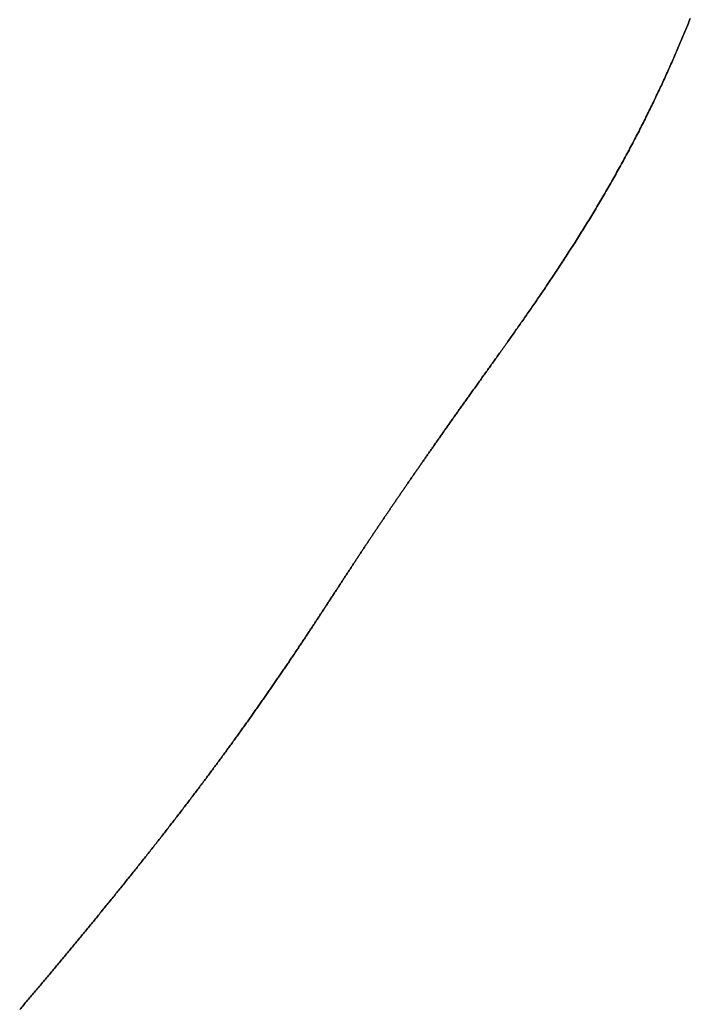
# Model space of a CAD drawing. Header units: inches. Extents: x 130170 to 284068, y 377793 to 804530.
# Drawn here: x 258589.3 to 258656.9, y 737567.2 to 737667 of the extents above; entities that cross this region are included whole.
import ezdxf

# ---------------------------------------------------------------- set-up
doc = ezdxf.new("R2010")
doc.units = ezdxf.units.IN
doc.header["$MEASUREMENT"] = 0
doc.layers.add('muni_il', color=7, linetype='Continuous')

msp = doc.modelspace()

# ---------------------------------------------------------------- linework, layer by layer
at = {"layer": 'muni_il'}
for points in [[(258589.285, 737567.15), (258589.383, 737567.267), (258589.481, 737567.384), (258589.579, 737567.501), (258589.677, 737567.618), (258589.775, 737567.736), (258589.874, 737567.853), (258589.972, 737567.971), (258590.071, 737568.089), (258590.17, 737568.206), (258590.269, 737568.324), (258590.368, 737568.442), (258590.467, 737568.561), (258590.566, 737568.679), (258590.666, 737568.797), (258590.765, 737568.916), (258590.864, 737569.034), (258590.964, 737569.153), (258591.064, 737569.272), (258591.164, 737569.391), (258591.264, 737569.51), (258591.363, 737569.629), (258591.463, 737569.749), (258591.564, 737569.868), (258591.664, 737569.987), (258591.764, 737570.107), (258591.864, 737570.227), (258591.965, 737570.346), (258592.065, 737570.466), (258592.166, 737570.586), (258592.266, 737570.706), (258592.367, 737570.827), (258592.468, 737570.947), (258592.569, 737571.067), (258592.669, 737571.188), (258592.77, 737571.308), (258592.871, 737571.429), (258592.972, 737571.55), (258593.073, 737571.67), (258593.174, 737571.791), (258593.275, 737571.912), (258593.376, 737572.033), (258593.477, 737572.154), (258593.578, 737572.275), (258593.679, 737572.396), (258593.781, 737572.518), (258593.882, 737572.639), (258593.983, 737572.76), (258594.084, 737572.882), (258594.185, 737573.003), (258594.286, 737573.125), (258594.387, 737573.246), (258594.489, 737573.368), (258594.59, 737573.489), (258594.691, 737573.611), (258594.792, 737573.733), (258594.893, 737573.854), (258594.994, 737573.976), (258595.095, 737574.098), (258595.196, 737574.22), (258595.297, 737574.342), (258595.398, 737574.464), (258595.499, 737574.585), (258595.6, 737574.707), (258595.701, 737574.829), (258595.801, 737574.951), (258595.902, 737575.073), (258596.003, 737575.195), (258596.103, 737575.317), (258596.204, 737575.439), (258596.304, 737575.561), (258596.405, 737575.683), (258596.505, 737575.805), (258596.606, 737575.927), (258596.706, 737576.048), (258596.806, 737576.17), (258596.906, 737576.292), (258597.006, 737576.414), (258597.106, 737576.536), (258597.206, 737576.658), (258597.306, 737576.779), (258597.405, 737576.901), (258597.505, 737577.023), (258597.604, 737577.144), (258597.704, 737577.266), (258597.803, 737577.388), (258597.902, 737577.509), (258598.001, 737577.631), (258598.1, 737577.752), (258598.199, 737577.873), (258598.298, 737577.995), (258598.397, 737578.116), (258598.495, 737578.237), (258598.594, 737578.358), (258598.692, 737578.479), (258598.79, 737578.6), (258598.888, 737578.721), (258598.986, 737578.842), (258599.084, 737578.963), (258599.182, 737579.084), (258599.279, 737579.204), (258599.377, 737579.325), (258599.474, 737579.445), (258599.571, 737579.566), (258599.668, 737579.686), (258599.765, 737579.807), (258599.862, 737579.927), (258599.959, 737580.047), (258600.055, 737580.167), (258600.151, 737580.287), (258600.248, 737580.406), (258600.344, 737580.526), (258600.44, 737580.646), (258600.535, 737580.765), (258600.631, 737580.885), (258600.726, 737581.004), (258600.822, 737581.123), (258600.917, 737581.242), (258601.012, 737581.361), (258601.107, 737581.48), (258601.201, 737581.599), (258601.296, 737581.717), (258601.39, 737581.836), (258601.484, 737581.954), (258601.578, 737582.073), (258601.672, 737582.191), (258601.766, 737582.309), (258601.859, 737582.427), (258601.953, 737582.545), (258602.046, 737582.662), (258602.139, 737582.78), (258602.232, 737582.897), (258602.325, 737583.015), (258602.417, 737583.132), (258602.51, 737583.249), (258602.602, 737583.366), (258602.694, 737583.483), (258602.786, 737583.6), (258602.877, 737583.716), (258602.969, 737583.833), (258603.06, 737583.949), (258603.151, 737584.065), (258603.242, 737584.181), (258603.333, 737584.297), (258603.424, 737584.413), (258603.514, 737584.528), (258603.604, 737584.644), (258603.695, 737584.759), (258603.785, 737584.875), (258603.874, 737584.99), (258603.964, 737585.105), (258604.053, 737585.22), (258604.143, 737585.334), (258604.232, 737585.449), (258604.321, 737585.563), (258604.409, 737585.678), (258604.498, 737585.792), (258604.586, 737585.906), (258604.674, 737586.02), (258604.762, 737586.134), (258604.85, 737586.247), (258604.938, 737586.361), (258605.025, 737586.474), (258605.113, 737586.587), (258605.2, 737586.7), (258605.287, 737586.813), (258605.374, 737586.926), (258605.46, 737587.039), (258605.547, 737587.151), (258605.633, 737587.264), (258605.719, 737587.376), (258605.805, 737587.488), (258605.891, 737587.6), (258605.976, 737587.712), (258606.062, 737587.824), (258606.147, 737587.936), (258606.232, 737588.047), (258606.317, 737588.159), (258606.402, 737588.27), (258606.486, 737588.381), (258606.571, 737588.492), (258606.655, 737588.603), (258606.739, 737588.714), (258606.823, 737588.824), (258606.907, 737588.935), (258606.99, 737589.045), (258607.074, 737589.155), (258607.157, 737589.265), (258607.24, 737589.375), (258607.323, 737589.485), (258607.406, 737589.595), (258607.488, 737589.704), (258607.571, 737589.814), (258607.653, 737589.923), (258607.735, 737590.033), (258607.817, 737590.142), (258607.899, 737590.251), (258607.98, 737590.36), (258608.062, 737590.468), (258608.143, 737590.577), (258608.224, 737590.685), (258608.305, 737590.794), (258608.386, 737590.902), (258608.467, 737591.01), (258608.547, 737591.118), (258608.628, 737591.226), (258608.708, 737591.334), (258608.788, 737591.442), (258608.868, 737591.549), (258608.947, 737591.657), (258609.027, 737591.764), (258609.106, 737591.872), (258609.186, 737591.979), (258609.265, 737592.086), (258609.344, 737592.193), (258609.422, 737592.299), (258609.501, 737592.406), (258609.58, 737592.513), (258609.658, 737592.619), (258609.736, 737592.726), (258609.814, 737592.832), (258609.892, 737592.938), (258609.97, 737593.044), (258610.047, 737593.15), (258610.125, 737593.256), (258610.202, 737593.362), (258610.279, 737593.467), (258610.356, 737593.573), (258610.433, 737593.678), (258610.51, 737593.784), (258610.586, 737593.889), (258610.663, 737593.994), (258610.739, 737594.099), (258610.815, 737594.204), (258610.891, 737594.308), (258610.967, 737594.413), (258611.043, 737594.518), (258611.118, 737594.622), (258611.194, 737594.727), (258611.269, 737594.831), (258611.344, 737594.935), (258611.419, 737595.039), (258611.494, 737595.143), (258611.569, 737595.247), (258611.643, 737595.351), (258611.717, 737595.454), (258611.792, 737595.558), (258611.866, 737595.661), (258611.94, 737595.764), (258612.014, 737595.868), (258612.087, 737595.971), (258612.161, 737596.074), (258612.234, 737596.177), (258612.307, 737596.28), (258612.38, 737596.382), (258612.453, 737596.485), (258612.526, 737596.587), (258612.599, 737596.69), (258612.671, 737596.792), (258612.744, 737596.894), (258612.816, 737596.996), (258612.888, 737597.098), (258612.96, 737597.2), (258613.032, 737597.301), (258613.103, 737597.403), (258613.175, 737597.505), (258613.246, 737597.606), (258613.317, 737597.707), (258613.388, 737597.808), (258613.459, 737597.909), (258613.53, 737598.01), (258613.601, 737598.111), (258613.671, 737598.212), (258613.741, 737598.312), (258613.812, 737598.413), (258613.882, 737598.513), (258613.951, 737598.613), (258614.021, 737598.713), (258614.091, 737598.813), (258614.16, 737598.913), (258614.23, 737599.012), (258614.299, 737599.112), (258614.368, 737599.212), (258614.436, 737599.311), (258614.505, 737599.41), (258614.574, 737599.509), (258614.642, 737599.608), (258614.71, 737599.707), (258614.778, 737599.806), (258614.846, 737599.904), (258614.914, 737600.002), (258614.982, 737600.101), (258615.049, 737600.199), (258615.116, 737600.297), (258615.184, 737600.395), (258615.251, 737600.492), (258615.318, 737600.59), (258615.384, 737600.687), (258615.451, 737600.785), (258615.517, 737600.882), (258615.583, 737600.979), (258615.65, 737601.076), (258615.716, 737601.172), (258615.781, 737601.269), (258615.847, 737601.365), (258615.913, 737601.462), (258615.978, 737601.558), (258616.043, 737601.654), (258616.108, 737601.75), (258616.173, 737601.845), (258616.237, 737601.941), (258616.302, 737602.036), (258616.366, 737602.131), (258616.431, 737602.226), (258616.495, 737602.321), (258616.559, 737602.416), (258616.622, 737602.51), (258616.686, 737602.605), (258616.749, 737602.699), (258616.813, 737602.793), (258616.876, 737602.887), (258616.939, 737602.98), (258617.002, 737603.074), (258617.064, 737603.167), (258617.127, 737603.261), (258617.189, 737603.354), (258617.251, 737603.446), (258617.313, 737603.539), (258617.375, 737603.632), (258617.437, 737603.724), (258617.498, 737603.816), (258617.56, 737603.908), (258617.621, 737604), (258617.682, 737604.091), (258617.743, 737604.183), (258617.803, 737604.274), (258617.864, 737604.365), (258617.924, 737604.456), (258617.985, 737604.547), (258618.045, 737604.637), (258618.105, 737604.727), (258618.164, 737604.818), (258618.224, 737604.908), (258618.284, 737604.997), (258618.343, 737605.087), (258618.402, 737605.176), (258618.461, 737605.265), (258618.52, 737605.354), (258618.579, 737605.443), (258618.637, 737605.532), (258618.695, 737605.62), (258618.754, 737605.709), (258618.812, 737605.797), (258618.87, 737605.885), (258618.927, 737605.972), (258618.985, 737606.06), (258619.042, 737606.147), (258619.1, 737606.234), (258619.157, 737606.321), (258619.214, 737606.408), (258619.27, 737606.494), (258619.327, 737606.58), (258619.384, 737606.667), (258619.44, 737606.752), (258619.496, 737606.838), (258619.552, 737606.924), (258619.608, 737607.009), (258619.664, 737607.094), (258619.72, 737607.179), (258619.775, 737607.264), (258619.831, 737607.349), (258619.886, 737607.433), (258619.941, 737607.517), (258619.996, 737607.601), (258620.051, 737607.685), (258620.105, 737607.768), (258620.16, 737607.852), (258620.214, 737607.935), (258620.268, 737608.018), (258620.322, 737608.101), (258620.376, 737608.183), (258620.43, 737608.266), (258620.484, 737608.348), (258620.537, 737608.43), (258620.591, 737608.512), (258620.644, 737608.594), (258620.697, 737608.675), (258620.75, 737608.756), (258620.803, 737608.838), (258620.856, 737608.919), (258620.909, 737608.999), (258620.961, 737609.08), (258621.014, 737609.16), (258621.066, 737609.24), (258621.118, 737609.32), (258621.17, 737609.4), (258621.222, 737609.48), (258621.274, 737609.559), (258621.326, 737609.639), (258621.377, 737609.718), (258621.429, 737609.796), (258621.48, 737609.875), (258621.531, 737609.954), (258621.582, 737610.032), (258621.633, 737610.111), (258621.684, 737610.189), (258621.735, 737610.266), (258621.786, 737610.344), (258621.837, 737610.422), (258621.887, 737610.499), (258621.938, 737610.576), (258621.988, 737610.653), (258622.038, 737610.73), (258622.088, 737610.807), (258622.138, 737610.884), (258622.188, 737610.96), (258622.238, 737611.036), (258622.288, 737611.112), (258622.337, 737611.188), (258622.387, 737611.264), (258622.436, 737611.34), (258622.486, 737611.415), (258622.535, 737611.491), (258622.584, 737611.566), (258622.634, 737611.641), (258622.683, 737611.716), (258622.732, 737611.791), (258622.781, 737611.866), (258622.83, 737611.94), (258622.878, 737612.014), (258622.927, 737612.089), (258622.976, 737612.163), (258623.024, 737612.237), (258623.073, 737612.311), (258623.121, 737612.384), (258623.17, 737612.458), (258623.218, 737612.532), (258623.266, 737612.605), (258623.315, 737612.678), (258623.363, 737612.751), (258623.411, 737612.824), (258623.459, 737612.897), (258623.507, 737612.97), (258623.555, 737613.043), (258623.603, 737613.115), (258623.651, 737613.188), (258623.698, 737613.26), (258623.746, 737613.332), (258623.794, 737613.405), (258623.842, 737613.477), (258623.889, 737613.549), (258623.937, 737613.621), (258623.985, 737613.692), (258624.032, 737613.764), (258624.08, 737613.836), (258624.127, 737613.907), (258624.174, 737613.979), (258624.222, 737614.05), (258624.269, 737614.121), (258624.316, 737614.193), (258624.364, 737614.264), (258624.411, 737614.335), (258624.458, 737614.406), (258624.506, 737614.477), (258624.553, 737614.548), (258624.6, 737614.618), (258624.647, 737614.689), (258624.695, 737614.76), (258624.742, 737614.83), (258624.789, 737614.901), (258624.836, 737614.971), (258624.883, 737615.042), (258624.93, 737615.112), (258624.977, 737615.183), (258625.024, 737615.253), (258625.072, 737615.323), (258625.119, 737615.393), (258625.166, 737615.464), (258625.213, 737615.534), (258625.26, 737615.604), (258625.307, 737615.674), (258625.354, 737615.744), (258625.401, 737615.814), (258625.448, 737615.884), (258625.495, 737615.954), (258625.543, 737616.024), (258625.59, 737616.094), (258625.637, 737616.163), (258625.684, 737616.233), (258625.731, 737616.303), (258625.778, 737616.373), (258625.825, 737616.443), (258625.873, 737616.512), (258625.92, 737616.582), (258625.967, 737616.652), (258626.014, 737616.722), (258626.062, 737616.792), (258626.109, 737616.861), (258626.156, 737616.931), (258626.204, 737617.001), (258626.251, 737617.071), (258626.298, 737617.141), (258626.346, 737617.21), (258626.393, 737617.28), (258626.441, 737617.35), (258626.488, 737617.42), (258626.536, 737617.49), (258626.583, 737617.56), (258626.631, 737617.63), (258626.679, 737617.699), (258626.726, 737617.769), (258626.774, 737617.839), (258626.822, 737617.909), (258626.87, 737617.979), (258626.917, 737618.049), (258626.965, 737618.12), (258627.013, 737618.19), (258627.061, 737618.26), (258627.109, 737618.33), (258627.157, 737618.4), (258627.205, 737618.471), (258627.253, 737618.541), (258627.302, 737618.611), (258627.35, 737618.682), (258627.398, 737618.752), (258627.447, 737618.823), (258627.495, 737618.893), (258627.544, 737618.964), (258627.592, 737619.035), (258627.641, 737619.106), (258627.689, 737619.176), (258627.738, 737619.247), (258627.787, 737619.318), (258627.836, 737619.389), (258627.885, 737619.46), (258627.934, 737619.532), (258627.983, 737619.603), (258628.032, 737619.674), (258628.081, 737619.746), (258628.13, 737619.817), (258628.179, 737619.889), (258628.229, 737619.96), (258628.278, 737620.032), (258628.328, 737620.104), (258628.377, 737620.176), (258628.427, 737620.248), (258628.477, 737620.32), (258628.527, 737620.392), (258628.577, 737620.465), (258628.627, 737620.537), (258628.677, 737620.61), (258628.727, 737620.682), (258628.777, 737620.755), (258628.827, 737620.828), (258628.878, 737620.901), (258628.928, 737620.974), (258628.979, 737621.047), (258629.03, 737621.12), (258629.08, 737621.194), (258629.131, 737621.267), (258629.182, 737621.341), (258629.233, 737621.415), (258629.285, 737621.489), (258629.336, 737621.563), (258629.387, 737621.637), (258629.439, 737621.711), (258629.49, 737621.785), (258629.542, 737621.86), (258629.594, 737621.935), (258629.646, 737622.01), (258629.698, 737622.085), (258629.75, 737622.16), (258629.802, 737622.235), (258629.855, 737622.311), (258629.907, 737622.386), (258629.96, 737622.462), (258630.013, 737622.538), (258630.065, 737622.614), (258630.118, 737622.69), (258630.172, 737622.766), (258630.225, 737622.843), (258630.278, 737622.92), (258630.332, 737622.997), (258630.386, 737623.073), (258630.439, 737623.151), (258630.493, 737623.228), (258630.547, 737623.306), (258630.602, 737623.384), (258630.656, 737623.461), (258630.71, 737623.54), (258630.765, 737623.618), (258630.82, 737623.696), (258630.875, 737623.775), (258630.93, 737623.854), (258630.985, 737623.933), (258631.041, 737624.012), (258631.096, 737624.092), (258631.152, 737624.171), (258631.208, 737624.251), (258631.264, 737624.332), (258631.32, 737624.412), (258631.376, 737624.492), (258631.433, 737624.573), (258631.49, 737624.654), (258631.547, 737624.735), (258631.604, 737624.817), (258631.661, 737624.898), (258631.719, 737624.98), (258631.776, 737625.062), (258631.834, 737625.145), (258631.892, 737625.227), (258631.95, 737625.31), (258632.009, 737625.393), (258632.067, 737625.477), (258632.126, 737625.56), (258632.185, 737625.644), (258632.244, 737625.728), (258632.303, 737625.812), (258632.363, 737625.897), (258632.423, 737625.982), (258632.483, 737626.067), (258632.543, 737626.152), (258632.603, 737626.238), (258632.664, 737626.324), (258632.725, 737626.41), (258632.786, 737626.497), (258632.847, 737626.583), (258632.909, 737626.671), (258632.971, 737626.758), (258633.033, 737626.846), (258633.095, 737626.933), (258633.157, 737627.022), (258633.22, 737627.11), (258633.283, 737627.199), (258633.346, 737627.288), (258633.41, 737627.378), (258633.473, 737627.468), (258633.537, 737627.558), (258633.602, 737627.648), (258633.666, 737627.739), (258633.731, 737627.83), (258633.796, 737627.922), (258633.861, 737628.013), (258633.926, 737628.105), (258633.992, 737628.198), (258634.058, 737628.291), (258634.124, 737628.384), (258634.191, 737628.477), (258634.258, 737628.571), (258634.325, 737628.665), (258634.392, 737628.76), (258634.46, 737628.855), (258634.528, 737628.95), (258634.596, 737629.046), (258634.665, 737629.142), (258634.734, 737629.239), (258634.803, 737629.335), (258634.872, 737629.433), (258634.942, 737629.53), (258635.012, 737629.628), (258635.082, 737629.727), (258635.153, 737629.826), (258635.224, 737629.925), (258635.295, 737630.025), (258635.366, 737630.125), (258635.438, 737630.225), (258635.511, 737630.326), (258635.583, 737630.427), (258635.656, 737630.529), (258635.729, 737630.631), (258635.802, 737630.734), (258635.876, 737630.837), (258635.95, 737630.941), (258636.025, 737631.045), (258636.1, 737631.149), (258636.175, 737631.254), (258636.25, 737631.36), (258636.326, 737631.466), (258636.402, 737631.572), (258636.478, 737631.679), (258636.555, 737631.786), (258636.632, 737631.894), (258636.71, 737632.002), (258636.788, 737632.111), (258636.866, 737632.22), (258636.944, 737632.33), (258637.023, 737632.44), (258637.102, 737632.551), (258637.182, 737632.662), (258637.261, 737632.774), (258637.342, 737632.886), (258637.422, 737632.999), (258637.503, 737633.113), (258637.585, 737633.226), (258637.666, 737633.341), (258637.748, 737633.456), (258637.83, 737633.571), (258637.913, 737633.687), (258637.996, 737633.804), (258638.08, 737633.921), (258638.163, 737634.039), (258638.247, 737634.157), (258638.332, 737634.276), (258638.417, 737634.395), (258638.502, 737634.515), (258638.587, 737634.636), (258638.673, 737634.757), (258638.759, 737634.879), (258638.846, 737635.001), (258638.933, 737635.124), (258639.02, 737635.247), (258639.107, 737635.371), (258639.196, 737635.496), (258639.284, 737635.621), (258639.372, 737635.747), (258639.461, 737635.873), (258639.551, 737636), (258639.64, 737636.128), (258639.73, 737636.256), (258639.821, 737636.385), (258639.911, 737636.515), (258640.002, 737636.645), (258640.094, 737636.775), (258640.185, 737636.907), (258640.277, 737637.038), (258640.37, 737637.171), (258640.462, 737637.304), (258640.555, 737637.438), (258640.649, 737637.572), (258640.742, 737637.707), (258640.836, 737637.843), (258640.93, 737637.979), (258641.025, 737638.116), (258641.12, 737638.254), (258641.215, 737638.392), (258641.31, 737638.53), (258641.406, 737638.67), (258641.502, 737638.81), (258641.598, 737638.95), (258641.694, 737639.092), (258641.791, 737639.234), (258641.888, 737639.376), (258641.986, 737639.519), (258642.083, 737639.663), (258642.181, 737639.807), (258642.279, 737639.952), (258642.377, 737640.098), (258642.476, 737640.244), (258642.575, 737640.391), (258642.674, 737640.538), (258642.773, 737640.686), (258642.873, 737640.835), (258642.972, 737640.984), (258643.072, 737641.134), (258643.172, 737641.285), (258643.272, 737641.436), (258643.373, 737641.587), (258643.474, 737641.74), (258643.575, 737641.893), (258643.676, 737642.046), (258643.777, 737642.2), (258643.878, 737642.354), (258643.98, 737642.51), (258644.081, 737642.665), (258644.183, 737642.822), (258644.285, 737642.978), (258644.387, 737643.136), (258644.489, 737643.294), (258644.591, 737643.452), (258644.694, 737643.611), (258644.796, 737643.771), (258644.898, 737643.931), (258645.001, 737644.091), (258645.104, 737644.252), (258645.206, 737644.414), (258645.309, 737644.576), (258645.412, 737644.739), (258645.515, 737644.901), (258645.618, 737645.065), (258645.721, 737645.229), (258645.824, 737645.393), (258645.927, 737645.558), (258646.03, 737645.724), (258646.133, 737645.889), (258646.236, 737646.056), (258646.338, 737646.222), (258646.441, 737646.389), (258646.544, 737646.557), (258646.647, 737646.725), (258646.75, 737646.893), (258646.852, 737647.061), (258646.955, 737647.23), (258647.057, 737647.4), (258647.16, 737647.569), (258647.262, 737647.739), (258647.364, 737647.91), (258647.466, 737648.08), (258647.568, 737648.251), (258647.67, 737648.422), (258647.772, 737648.594), (258647.873, 737648.766), (258647.974, 737648.938), (258648.076, 737649.11), (258648.177, 737649.283), (258648.277, 737649.456), (258648.378, 737649.629), (258648.479, 737649.802), (258648.579, 737649.975), (258648.679, 737650.149), (258648.779, 737650.323), (258648.878, 737650.497), (258648.977, 737650.671), (258649.076, 737650.845), (258649.175, 737651.02), (258649.274, 737651.194), (258649.372, 737651.369), (258649.47, 737651.544), (258649.568, 737651.719), (258649.665, 737651.893), (258649.762, 737652.068), (258649.859, 737652.244), (258649.956, 737652.419), (258650.052, 737652.594), (258650.148, 737652.769), (258650.243, 737652.944), (258650.338, 737653.119), (258650.433, 737653.294), (258650.528, 737653.469), (258650.622, 737653.645), (258650.716, 737653.82), (258650.809, 737653.995), (258650.902, 737654.17), (258650.995, 737654.344), (258651.087, 737654.519), (258651.179, 737654.694), (258651.271, 737654.868), (258651.362, 737655.043), (258651.453, 737655.217), (258651.543, 737655.391), (258651.633, 737655.565), (258651.723, 737655.739), (258651.812, 737655.913), (258651.9, 737656.086), (258651.989, 737656.26), (258652.076, 737656.433), (258652.164, 737656.606), (258652.251, 737656.779), (258652.337, 737656.951), (258652.423, 737657.124), (258652.509, 737657.295), (258652.594, 737657.467), (258652.679, 737657.639), (258652.763, 737657.81), (258652.847, 737657.981), (258652.931, 737658.152), (258653.014, 737658.323), (258653.096, 737658.493), (258653.179, 737658.663), (258653.26, 737658.832), (258653.341, 737659.002), (258653.422, 737659.171), (258653.503, 737659.34), (258653.582, 737659.508), (258653.662, 737659.676), (258653.741, 737659.844), (258653.819, 737660.011), (258653.897, 737660.179), (258653.975, 737660.345), (258654.052, 737660.512), (258654.129, 737660.678), (258654.206, 737660.844), (258654.282, 737661.009), (258654.357, 737661.174), (258654.432, 737661.339), (258654.507, 737661.504), (258654.581, 737661.668), (258654.655, 737661.832), (258654.728, 737661.995), (258654.801, 737662.158), (258654.874, 737662.321), (258654.946, 737662.484), (258655.018, 737662.646), (258655.089, 737662.807), (258655.16, 737662.969), (258655.231, 737663.13), (258655.301, 737663.291), (258655.371, 737663.452), (258655.44, 737663.612), (258655.51, 737663.772), (258655.578, 737663.931), (258655.647, 737664.091), (258655.715, 737664.25), (258655.783, 737664.408), (258655.85, 737664.567), (258655.917, 737664.725), (258655.984, 737664.883), (258656.05, 737665.04), (258656.116, 737665.198), (258656.182, 737665.355), (258656.247, 737665.512), (258656.312, 737665.668), (258656.377, 737665.825), (258656.442, 737665.981), (258656.506, 737666.137), (258656.57, 737666.293), (258656.634, 737666.448), (258656.697, 737666.604), (258656.76, 737666.759), (258656.823, 737666.914), (258656.886, 737667.069)], [(258656.886, 737667.069), (258656.823, 737666.914), (258656.76, 737666.759), (258656.697, 737666.604), (258656.634, 737666.448), (258656.57, 737666.293), (258656.506, 737666.137), (258656.442, 737665.981), (258656.377, 737665.825), (258656.312, 737665.668), (258656.247, 737665.512), (258656.182, 737665.355), (258656.116, 737665.198), (258656.05, 737665.04), (258655.984, 737664.883), (258655.917, 737664.725), (258655.85, 737664.567), (258655.783, 737664.408), (258655.715, 737664.25), (258655.647, 737664.091), (258655.578, 737663.931), (258655.51, 737663.772), (258655.44, 737663.612), (258655.371, 737663.452), (258655.301, 737663.291), (258655.231, 737663.13), (258655.16, 737662.969), (258655.089, 737662.807), (258655.018, 737662.646), (258654.946, 737662.484), (258654.874, 737662.321), (258654.801, 737662.158), (258654.728, 737661.995), (258654.655, 737661.832), (258654.581, 737661.668), (258654.507, 737661.504), (258654.432, 737661.339), (258654.357, 737661.174), (258654.282, 737661.009), (258654.206, 737660.844), (258654.129, 737660.678), (258654.052, 737660.512), (258653.975, 737660.345), (258653.897, 737660.179), (258653.819, 737660.011), (258653.741, 737659.844), (258653.662, 737659.676), (258653.582, 737659.508), (258653.503, 737659.34), (258653.422, 737659.171), (258653.341, 737659.002), (258653.26, 737658.832), (258653.179, 737658.663), (258653.096, 737658.493), (258653.014, 737658.323), (258652.931, 737658.152), (258652.847, 737657.981), (258652.763, 737657.81), (258652.679, 737657.639), (258652.594, 737657.467), (258652.509, 737657.295), (258652.423, 737657.124), (258652.337, 737656.951), (258652.251, 737656.779), (258652.164, 737656.606), (258652.076, 737656.433), (258651.989, 737656.26), (258651.9, 737656.086), (258651.812, 737655.913), (258651.723, 737655.739), (258651.633, 737655.565), (258651.543, 737655.391), (258651.453, 737655.217), (258651.362, 737655.043), (258651.271, 737654.868), (258651.179, 737654.694), (258651.087, 737654.519), (258650.995, 737654.344), (258650.902, 737654.17), (258650.809, 737653.995), (258650.716, 737653.82), (258650.622, 737653.645), (258650.528, 737653.469), (258650.433, 737653.294), (258650.338, 737653.119), (258650.243, 737652.944), (258650.148, 737652.769), (258650.052, 737652.594), (258649.956, 737652.419), (258649.859, 737652.244), (258649.762, 737652.068), (258649.665, 737651.893), (258649.568, 737651.719), (258649.47, 737651.544), (258649.372, 737651.369), (258649.274, 737651.194), (258649.175, 737651.02), (258649.076, 737650.845), (258648.977, 737650.671), (258648.878, 737650.497), (258648.779, 737650.323), (258648.679, 737650.149), (258648.579, 737649.975), (258648.479, 737649.802), (258648.378, 737649.629), (258648.277, 737649.456), (258648.177, 737649.283), (258648.076, 737649.11), (258647.974, 737648.938), (258647.873, 737648.766), (258647.772, 737648.594), (258647.67, 737648.422), (258647.568, 737648.251), (258647.466, 737648.08), (258647.364, 737647.91), (258647.262, 737647.739), (258647.16, 737647.569), (258647.057, 737647.4), (258646.955, 737647.23), (258646.852, 737647.061), (258646.75, 737646.893), (258646.647, 737646.725), (258646.544, 737646.557), (258646.441, 737646.389), (258646.338, 737646.222), (258646.236, 737646.056), (258646.133, 737645.889), (258646.03, 737645.724), (258645.927, 737645.558), (258645.824, 737645.393), (258645.721, 737645.229), (258645.618, 737645.065), (258645.515, 737644.901), (258645.412, 737644.739), (258645.309, 737644.576), (258645.206, 737644.414), (258645.104, 737644.252), (258645.001, 737644.091), (258644.898, 737643.931), (258644.796, 737643.771), (258644.694, 737643.611), (258644.591, 737643.452), (258644.489, 737643.294), (258644.387, 737643.136), (258644.285, 737642.978), (258644.183, 737642.822), (258644.081, 737642.665), (258643.98, 737642.51), (258643.878, 737642.354), (258643.777, 737642.2), (258643.676, 737642.046), (258643.575, 737641.893), (258643.474, 737641.74), (258643.373, 737641.587), (258643.272, 737641.436), (258643.172, 737641.285), (258643.072, 737641.134), (258642.972, 737640.984), (258642.873, 737640.835), (258642.773, 737640.686), (258642.674, 737640.538), (258642.575, 737640.391), (258642.476, 737640.244), (258642.377, 737640.098), (258642.279, 737639.952), (258642.181, 737639.807), (258642.083, 737639.663), (258641.986, 737639.519), (258641.888, 737639.376), (258641.791, 737639.234), (258641.694, 737639.092), (258641.598, 737638.95), (258641.502, 737638.81), (258641.406, 737638.67), (258641.31, 737638.53), (258641.215, 737638.392), (258641.12, 737638.254), (258641.025, 737638.116), (258640.93, 737637.979), (258640.836, 737637.843), (258640.742, 737637.707), (258640.649, 737637.572), (258640.555, 737637.438), (258640.462, 737637.304), (258640.37, 737637.171), (258640.277, 737637.038), (258640.185, 737636.907), (258640.094, 737636.775), (258640.002, 737636.645), (258639.911, 737636.515), (258639.821, 737636.385), (258639.73, 737636.256), (258639.64, 737636.128), (258639.551, 737636), (258639.461, 737635.873), (258639.372, 737635.747), (258639.284, 737635.621), (258639.196, 737635.496), (258639.107, 737635.371), (258639.02, 737635.247), (258638.933, 737635.124), (258638.846, 737635.001), (258638.759, 737634.879), (258638.673, 737634.757), (258638.587, 737634.636), (258638.502, 737634.515), (258638.417, 737634.395), (258638.332, 737634.276), (258638.247, 737634.157), (258638.163, 737634.039), (258638.08, 737633.921), (258637.996, 737633.804), (258637.913, 737633.687), (258637.83, 737633.571), (258637.748, 737633.456), (258637.666, 737633.341), (258637.585, 737633.226), (258637.503, 737633.113), (258637.422, 737632.999), (258637.342, 737632.886), (258637.261, 737632.774), (258637.182, 737632.662), (258637.102, 737632.551), (258637.023, 737632.44), (258636.944, 737632.33), (258636.866, 737632.22), (258636.788, 737632.111), (258636.71, 737632.002), (258636.632, 737631.894), (258636.555, 737631.786), (258636.478, 737631.679), (258636.402, 737631.572), (258636.326, 737631.466), (258636.25, 737631.36), (258636.175, 737631.254), (258636.1, 737631.149), (258636.025, 737631.045), (258635.95, 737630.941), (258635.876, 737630.837), (258635.802, 737630.734), (258635.729, 737630.631), (258635.656, 737630.529), (258635.583, 737630.427), (258635.511, 737630.326), (258635.438, 737630.225), (258635.366, 737630.125), (258635.295, 737630.025), (258635.224, 737629.925), (258635.153, 737629.826), (258635.082, 737629.727), (258635.012, 737629.628), (258634.942, 737629.53), (258634.872, 737629.433), (258634.803, 737629.335), (258634.734, 737629.239), (258634.665, 737629.142), (258634.596, 737629.046), (258634.528, 737628.95), (258634.46, 737628.855), (258634.392, 737628.76), (258634.325, 737628.665), (258634.258, 737628.571), (258634.191, 737628.477), (258634.124, 737628.384), (258634.058, 737628.291), (258633.992, 737628.198), (258633.926, 737628.105), (258633.861, 737628.013), (258633.796, 737627.922), (258633.731, 737627.83), (258633.666, 737627.739), (258633.602, 737627.648), (258633.537, 737627.558), (258633.473, 737627.468), (258633.41, 737627.378), (258633.346, 737627.288), (258633.283, 737627.199), (258633.22, 737627.11), (258633.157, 737627.022), (258633.095, 737626.933), (258633.033, 737626.846), (258632.971, 737626.758), (258632.909, 737626.671), (258632.847, 737626.583), (258632.786, 737626.497), (258632.725, 737626.41), (258632.664, 737626.324), (258632.603, 737626.238), (258632.543, 737626.152), (258632.483, 737626.067), (258632.423, 737625.982), (258632.363, 737625.897), (258632.303, 737625.812), (258632.244, 737625.728), (258632.185, 737625.644), (258632.126, 737625.56), (258632.067, 737625.477), (258632.009, 737625.393), (258631.95, 737625.31), (258631.892, 737625.227), (258631.834, 737625.145), (258631.776, 737625.062), (258631.719, 737624.98), (258631.661, 737624.898), (258631.604, 737624.817), (258631.547, 737624.735), (258631.49, 737624.654), (258631.433, 737624.573), (258631.376, 737624.492), (258631.32, 737624.412), (258631.264, 737624.332), (258631.208, 737624.251), (258631.152, 737624.171), (258631.096, 737624.092), (258631.041, 737624.012), (258630.985, 737623.933), (258630.93, 737623.854), (258630.875, 737623.775), (258630.82, 737623.696), (258630.765, 737623.618), (258630.71, 737623.54), (258630.656, 737623.461), (258630.602, 737623.384), (258630.547, 737623.306), (258630.493, 737623.228), (258630.439, 737623.151), (258630.386, 737623.073), (258630.332, 737622.997), (258630.278, 737622.92), (258630.225, 737622.843), (258630.172, 737622.766), (258630.118, 737622.69), (258630.065, 737622.614), (258630.013, 737622.538), (258629.96, 737622.462), (258629.907, 737622.386), (258629.855, 737622.311), (258629.802, 737622.235), (258629.75, 737622.16), (258629.698, 737622.085), (258629.646, 737622.01), (258629.594, 737621.935), (258629.542, 737621.86), (258629.49, 737621.785), (258629.439, 737621.711), (258629.387, 737621.637), (258629.336, 737621.563), (258629.285, 737621.489), (258629.233, 737621.415), (258629.182, 737621.341), (258629.131, 737621.267), (258629.08, 737621.194), (258629.03, 737621.12), (258628.979, 737621.047), (258628.928, 737620.974), (258628.878, 737620.901), (258628.827, 737620.828), (258628.777, 737620.755), (258628.727, 737620.682), (258628.677, 737620.61), (258628.627, 737620.537), (258628.577, 737620.465), (258628.527, 737620.392), (258628.477, 737620.32), (258628.427, 737620.248), (258628.377, 737620.176), (258628.328, 737620.104), (258628.278, 737620.032), (258628.229, 737619.96), (258628.179, 737619.889), (258628.13, 737619.817), (258628.081, 737619.746), (258628.032, 737619.674), (258627.983, 737619.603), (258627.934, 737619.532), (258627.885, 737619.46), (258627.836, 737619.389), (258627.787, 737619.318), (258627.738, 737619.247), (258627.689, 737619.176), (258627.641, 737619.106), (258627.592, 737619.035), (258627.544, 737618.964), (258627.495, 737618.893), (258627.447, 737618.823), (258627.398, 737618.752), (258627.35, 737618.682), (258627.302, 737618.611), (258627.253, 737618.541), (258627.205, 737618.471), (258627.157, 737618.4), (258627.109, 737618.33), (258627.061, 737618.26), (258627.013, 737618.19), (258626.965, 737618.12), (258626.917, 737618.049), (258626.87, 737617.979), (258626.822, 737617.909), (258626.774, 737617.839), (258626.726, 737617.769), (258626.679, 737617.699), (258626.631, 737617.63), (258626.583, 737617.56), (258626.536, 737617.49), (258626.488, 737617.42), (258626.441, 737617.35), (258626.393, 737617.28), (258626.346, 737617.21), (258626.298, 737617.141), (258626.251, 737617.071), (258626.204, 737617.001), (258626.156, 737616.931), (258626.109, 737616.861), (258626.062, 737616.792), (258626.014, 737616.722), (258625.967, 737616.652), (258625.92, 737616.582), (258625.873, 737616.512), (258625.825, 737616.443), (258625.778, 737616.373), (258625.731, 737616.303), (258625.684, 737616.233), (258625.637, 737616.163), (258625.59, 737616.094), (258625.543, 737616.024), (258625.495, 737615.954), (258625.448, 737615.884), (258625.401, 737615.814), (258625.354, 737615.744), (258625.307, 737615.674), (258625.26, 737615.604), (258625.213, 737615.534), (258625.166, 737615.464), (258625.119, 737615.393), (258625.072, 737615.323), (258625.024, 737615.253), (258624.977, 737615.183), (258624.93, 737615.112), (258624.883, 737615.042), (258624.836, 737614.971), (258624.789, 737614.901), (258624.742, 737614.83), (258624.695, 737614.76), (258624.647, 737614.689), (258624.6, 737614.618), (258624.553, 737614.548), (258624.506, 737614.477), (258624.458, 737614.406), (258624.411, 737614.335), (258624.364, 737614.264), (258624.316, 737614.193), (258624.269, 737614.121), (258624.222, 737614.05), (258624.174, 737613.979), (258624.127, 737613.907), (258624.08, 737613.836), (258624.032, 737613.764), (258623.985, 737613.692), (258623.937, 737613.621), (258623.889, 737613.549), (258623.842, 737613.477), (258623.794, 737613.405), (258623.746, 737613.332), (258623.698, 737613.26), (258623.651, 737613.188), (258623.603, 737613.115), (258623.555, 737613.043), (258623.507, 737612.97), (258623.459, 737612.897), (258623.411, 737612.824), (258623.363, 737612.751), (258623.315, 737612.678), (258623.266, 737612.605), (258623.218, 737612.532), (258623.17, 737612.458), (258623.121, 737612.384), (258623.073, 737612.311), (258623.024, 737612.237), (258622.976, 737612.163), (258622.927, 737612.089), (258622.878, 737612.014), (258622.83, 737611.94), (258622.781, 737611.866), (258622.732, 737611.791), (258622.683, 737611.716), (258622.634, 737611.641), (258622.584, 737611.566), (258622.535, 737611.491), (258622.486, 737611.415), (258622.436, 737611.34), (258622.387, 737611.264), (258622.337, 737611.188), (258622.288, 737611.112), (258622.238, 737611.036), (258622.188, 737610.96), (258622.138, 737610.884), (258622.088, 737610.807), (258622.038, 737610.73), (258621.988, 737610.653), (258621.938, 737610.576), (258621.887, 737610.499), (258621.837, 737610.422), (258621.786, 737610.344), (258621.735, 737610.266), (258621.684, 737610.189), (258621.633, 737610.111), (258621.582, 737610.032), (258621.531, 737609.954), (258621.48, 737609.875), (258621.429, 737609.796), (258621.377, 737609.718), (258621.326, 737609.639), (258621.274, 737609.559), (258621.222, 737609.48), (258621.17, 737609.4), (258621.118, 737609.32), (258621.066, 737609.24), (258621.014, 737609.16), (258620.961, 737609.08), (258620.909, 737608.999), (258620.856, 737608.919), (258620.803, 737608.838), (258620.75, 737608.756), (258620.697, 737608.675), (258620.644, 737608.594), (258620.591, 737608.512), (258620.537, 737608.43), (258620.484, 737608.348), (258620.43, 737608.266), (258620.376, 737608.183), (258620.322, 737608.101), (258620.268, 737608.018), (258620.214, 737607.935), (258620.16, 737607.852), (258620.105, 737607.768), (258620.051, 737607.685), (258619.996, 737607.601), (258619.941, 737607.517), (258619.886, 737607.433), (258619.831, 737607.349), (258619.775, 737607.264), (258619.72, 737607.179), (258619.664, 737607.094), (258619.608, 737607.009), (258619.552, 737606.924), (258619.496, 737606.838), (258619.44, 737606.752), (258619.384, 737606.667), (258619.327, 737606.58), (258619.27, 737606.494), (258619.214, 737606.408), (258619.157, 737606.321), (258619.1, 737606.234), (258619.042, 737606.147), (258618.985, 737606.06), (258618.927, 737605.972), (258618.87, 737605.885), (258618.812, 737605.797), (258618.754, 737605.709), (258618.695, 737605.62), (258618.637, 737605.532), (258618.579, 737605.443), (258618.52, 737605.354), (258618.461, 737605.265), (258618.402, 737605.176), (258618.343, 737605.087), (258618.284, 737604.997), (258618.224, 737604.908), (258618.164, 737604.818), (258618.105, 737604.727), (258618.045, 737604.637), (258617.985, 737604.547), (258617.924, 737604.456), (258617.864, 737604.365), (258617.803, 737604.274), (258617.743, 737604.183), (258617.682, 737604.091), (258617.621, 737604), (258617.56, 737603.908), (258617.498, 737603.816), (258617.437, 737603.724), (258617.375, 737603.632), (258617.313, 737603.539), (258617.251, 737603.446), (258617.189, 737603.354), (258617.127, 737603.261), (258617.064, 737603.167), (258617.002, 737603.074), (258616.939, 737602.98), (258616.876, 737602.887), (258616.813, 737602.793), (258616.749, 737602.699), (258616.686, 737602.605), (258616.622, 737602.51), (258616.559, 737602.416), (258616.495, 737602.321), (258616.431, 737602.226), (258616.366, 737602.131), (258616.302, 737602.036), (258616.237, 737601.941), (258616.173, 737601.845), (258616.108, 737601.75), (258616.043, 737601.654), (258615.978, 737601.558), (258615.913, 737601.462), (258615.847, 737601.365), (258615.781, 737601.269), (258615.716, 737601.172), (258615.65, 737601.076), (258615.583, 737600.979), (258615.517, 737600.882), (258615.451, 737600.785), (258615.384, 737600.687), (258615.318, 737600.59), (258615.251, 737600.492), (258615.184, 737600.395), (258615.116, 737600.297), (258615.049, 737600.199), (258614.982, 737600.101), (258614.914, 737600.002), (258614.846, 737599.904), (258614.778, 737599.806), (258614.71, 737599.707), (258614.642, 737599.608), (258614.574, 737599.509), (258614.505, 737599.41), (258614.436, 737599.311), (258614.368, 737599.212), (258614.299, 737599.112), (258614.23, 737599.012), (258614.16, 737598.913), (258614.091, 737598.813), (258614.021, 737598.713), (258613.951, 737598.613), (258613.882, 737598.513), (258613.812, 737598.413), (258613.741, 737598.312), (258613.671, 737598.212), (258613.601, 737598.111), (258613.53, 737598.01), (258613.459, 737597.909), (258613.388, 737597.808), (258613.317, 737597.707), (258613.246, 737597.606), (258613.175, 737597.505), (258613.103, 737597.403), (258613.032, 737597.301), (258612.96, 737597.2), (258612.888, 737597.098), (258612.816, 737596.996), (258612.744, 737596.894), (258612.671, 737596.792), (258612.599, 737596.69), (258612.526, 737596.587), (258612.453, 737596.485), (258612.38, 737596.382), (258612.307, 737596.28), (258612.234, 737596.177), (258612.161, 737596.074), (258612.087, 737595.971), (258612.014, 737595.868), (258611.94, 737595.764), (258611.866, 737595.661), (258611.792, 737595.558), (258611.717, 737595.454), (258611.643, 737595.351), (258611.569, 737595.247), (258611.494, 737595.143), (258611.419, 737595.039), (258611.344, 737594.935), (258611.269, 737594.831), (258611.194, 737594.727), (258611.118, 737594.622), (258611.043, 737594.518), (258610.967, 737594.413), (258610.891, 737594.308), (258610.815, 737594.204), (258610.739, 737594.099), (258610.663, 737593.994), (258610.586, 737593.889), (258610.51, 737593.784), (258610.433, 737593.678), (258610.356, 737593.573), (258610.279, 737593.467), (258610.202, 737593.362), (258610.125, 737593.256), (258610.047, 737593.15), (258609.97, 737593.044), (258609.892, 737592.938), (258609.814, 737592.832), (258609.736, 737592.726), (258609.658, 737592.619), (258609.58, 737592.513), (258609.501, 737592.406), (258609.422, 737592.299), (258609.344, 737592.193), (258609.265, 737592.086), (258609.186, 737591.979), (258609.106, 737591.872), (258609.027, 737591.764), (258608.947, 737591.657), (258608.868, 737591.549), (258608.788, 737591.442), (258608.708, 737591.334), (258608.628, 737591.226), (258608.547, 737591.118), (258608.467, 737591.01), (258608.386, 737590.902), (258608.305, 737590.794), (258608.224, 737590.685), (258608.143, 737590.577), (258608.062, 737590.468), (258607.98, 737590.36), (258607.899, 737590.251), (258607.817, 737590.142), (258607.735, 737590.033), (258607.653, 737589.923), (258607.571, 737589.814), (258607.488, 737589.704), (258607.406, 737589.595), (258607.323, 737589.485), (258607.24, 737589.375), (258607.157, 737589.265), (258607.074, 737589.155), (258606.99, 737589.045), (258606.907, 737588.935), (258606.823, 737588.824), (258606.739, 737588.714), (258606.655, 737588.603), (258606.571, 737588.492), (258606.486, 737588.381), (258606.402, 737588.27), (258606.317, 737588.159), (258606.232, 737588.047), (258606.147, 737587.936), (258606.062, 737587.824), (258605.976, 737587.712), (258605.891, 737587.6), (258605.805, 737587.488), (258605.719, 737587.376), (258605.633, 737587.264), (258605.547, 737587.151), (258605.46, 737587.039), (258605.374, 737586.926), (258605.287, 737586.813), (258605.2, 737586.7), (258605.113, 737586.587), (258605.025, 737586.474), (258604.938, 737586.361), (258604.85, 737586.247), (258604.762, 737586.134), (258604.674, 737586.02), (258604.586, 737585.906), (258604.498, 737585.792), (258604.409, 737585.678), (258604.321, 737585.563), (258604.232, 737585.449), (258604.143, 737585.334), (258604.053, 737585.22), (258603.964, 737585.105), (258603.874, 737584.99), (258603.785, 737584.875), (258603.695, 737584.759), (258603.604, 737584.644), (258603.514, 737584.528), (258603.424, 737584.413), (258603.333, 737584.297), (258603.242, 737584.181), (258603.151, 737584.065), (258603.06, 737583.949), (258602.969, 737583.833), (258602.877, 737583.716), (258602.786, 737583.6), (258602.694, 737583.483), (258602.602, 737583.366), (258602.51, 737583.249), (258602.417, 737583.132), (258602.325, 737583.015), (258602.232, 737582.897), (258602.139, 737582.78), (258602.046, 737582.662), (258601.953, 737582.545), (258601.859, 737582.427), (258601.766, 737582.309), (258601.672, 737582.191), (258601.578, 737582.073), (258601.484, 737581.954), (258601.39, 737581.836), (258601.296, 737581.717), (258601.201, 737581.599), (258601.107, 737581.48), (258601.012, 737581.361), (258600.917, 737581.242), (258600.822, 737581.123), (258600.726, 737581.004), (258600.631, 737580.885), (258600.535, 737580.765), (258600.44, 737580.646), (258600.344, 737580.526), (258600.248, 737580.406), (258600.151, 737580.287), (258600.055, 737580.167), (258599.959, 737580.047), (258599.862, 737579.927), (258599.765, 737579.807), (258599.668, 737579.686), (258599.571, 737579.566), (258599.474, 737579.445), (258599.377, 737579.325), (258599.279, 737579.204), (258599.182, 737579.084), (258599.084, 737578.963), (258598.986, 737578.842), (258598.888, 737578.721), (258598.79, 737578.6), (258598.692, 737578.479), (258598.594, 737578.358), (258598.495, 737578.237), (258598.397, 737578.116), (258598.298, 737577.995), (258598.199, 737577.873), (258598.1, 737577.752), (258598.001, 737577.631), (258597.902, 737577.509), (258597.803, 737577.388), (258597.704, 737577.266), (258597.604, 737577.144), (258597.505, 737577.023), (258597.405, 737576.901), (258597.306, 737576.779), (258597.206, 737576.658), (258597.106, 737576.536), (258597.006, 737576.414), (258596.906, 737576.292), (258596.806, 737576.17), (258596.706, 737576.048), (258596.606, 737575.927), (258596.505, 737575.805), (258596.405, 737575.683), (258596.304, 737575.561), (258596.204, 737575.439), (258596.103, 737575.317), (258596.003, 737575.195), (258595.902, 737575.073), (258595.801, 737574.951), (258595.701, 737574.829), (258595.6, 737574.707), (258595.499, 737574.585), (258595.398, 737574.464), (258595.297, 737574.342), (258595.196, 737574.22), (258595.095, 737574.098), (258594.994, 737573.976), (258594.893, 737573.854), (258594.792, 737573.733), (258594.691, 737573.611), (258594.59, 737573.489), (258594.489, 737573.368), (258594.387, 737573.246), (258594.286, 737573.125), (258594.185, 737573.003), (258594.084, 737572.882), (258593.983, 737572.76), (258593.882, 737572.639), (258593.781, 737572.518), (258593.679, 737572.396), (258593.578, 737572.275), (258593.477, 737572.154), (258593.376, 737572.033), (258593.275, 737571.912), (258593.174, 737571.791), (258593.073, 737571.67), (258592.972, 737571.55), (258592.871, 737571.429), (258592.77, 737571.308), (258592.669, 737571.188), (258592.569, 737571.067), (258592.468, 737570.947), (258592.367, 737570.827), (258592.266, 737570.706), (258592.166, 737570.586), (258592.065, 737570.466), (258591.965, 737570.346), (258591.864, 737570.227), (258591.764, 737570.107), (258591.664, 737569.987), (258591.564, 737569.868), (258591.463, 737569.749), (258591.363, 737569.629), (258591.264, 737569.51), (258591.164, 737569.391), (258591.064, 737569.272), (258590.964, 737569.153), (258590.864, 737569.034), (258590.765, 737568.916), (258590.666, 737568.797), (258590.566, 737568.679), (258590.467, 737568.561), (258590.368, 737568.442), (258590.269, 737568.324), (258590.17, 737568.206), (258590.071, 737568.089), (258589.972, 737567.971), (258589.874, 737567.853), (258589.775, 737567.736), (258589.677, 737567.618), (258589.579, 737567.501), (258589.481, 737567.384), (258589.383, 737567.267), (258589.285, 737567.15)]]:
    msp.add_lwpolyline(points, dxfattribs=at)

doc.saveas('drawing.dxf')
